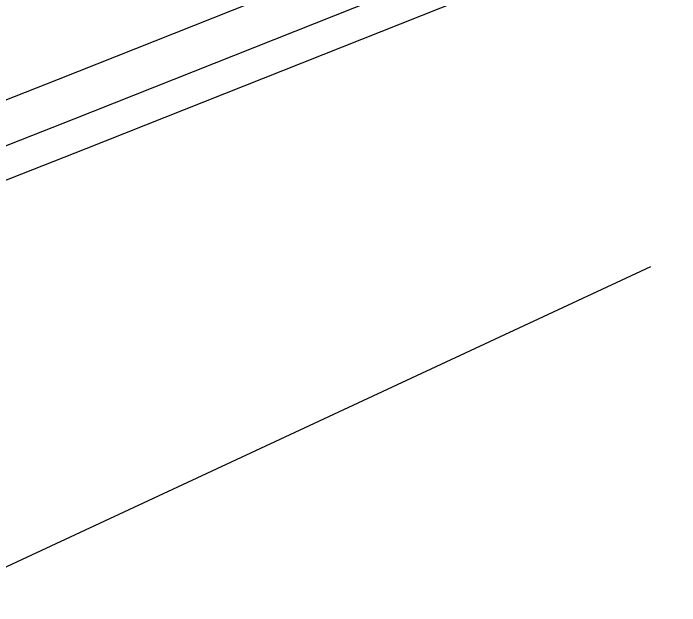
# Model space of a CAD drawing. Extents: x 2498567 to 2501210, y 7092229 to 7094464.
# Drawn here: x 2499662.05 to 2499668.31, y 7092929.86 to 7092935.42 of the extents above; entities that cross this region are included whole.
import ezdxf

# ---------------------------------------------------------------- set-up
doc = ezdxf.new("R2010")
doc.units = 0
doc.header["$MEASUREMENT"] = 0
doc.linetypes.add('HIDDEN', pattern=[0.375, 0.25, -0.125])
doc.layers.add('18', color=7, linetype='Continuous', lineweight=0)
doc.layers.add('2', color=7, linetype='Continuous', lineweight=0)
doc.layers.add('GRID', color=254, linetype='HIDDEN')
doc.styles.add('MONOTXT', font='monotxt.shx')

msp = doc.modelspace()

# ---------------------------------------------------------------- linework, layer by layer
at = {"layer": '2', "color": 7, "linetype": 'Continuous', "lineweight": 0, "flags": 128}
for points in [[(2499696.6988, 7092948.3888), (2499662.4696, 7092934.8009), (2499649.1037, 7092929.5356), (2499655.4826, 7092913.7336), (2499655.5102, 7092912.3054), (2499654.6304, 7092910.8797), (2499653.2044, 7092909.6012), (2499651.6326, 7092909.0484), (2499649.9024, 7092908.4913), (2499648.3208, 7092908.5668), (2499647.2149, 7092908.9914), (2499646.5418, 7092910.2631), (2499640.6509, 7092924.9084), (2499624.6242, 7092918.5832), (2499612.637, 7092914.0717)], [(2499696.8446, 7092948.0164), (2499662.6167, 7092934.429), (2499649.6256, 7092929.3112), (2499655.8811, 7092913.815), (2499655.9124, 7092912.1954), (2499654.9405, 7092910.6204), (2499653.4122, 7092909.2502), (2499651.7602, 7092908.6693), (2499649.9559, 7092908.0883), (2499648.2375, 7092908.1704), (2499646.9315, 7092908.6718), (2499646.1785, 7092910.0945), (2499640.4281, 7092924.3905), (2499624.7681, 7092918.2099), (2499612.7816, 7092913.6987)], [(2499696.954, 7092947.737), (2499662.727, 7092934.15), (2499650.017, 7092929.143), (2499656.18, 7092913.876), (2499656.214, 7092912.113), (2499655.173, 7092910.426), (2499653.568, 7092908.987), (2499651.856, 7092908.385), (2499649.996, 7092907.786), (2499648.175, 7092907.873), (2499646.719, 7092908.432), (2499645.906, 7092909.968), (2499640.261, 7092924.002), (2499624.876, 7092917.93), (2499612.89, 7092913.419)]]:
    msp.add_lwpolyline(points, dxfattribs=at)
at = {"layer": 'GRID', "color": 252, "linetype": 'HIDDEN', "lineweight": 0, "ltscale": 35}
msp.add_line((2499017.7536, 7092629.832), (2500997.3822, 7093552.8904), dxfattribs=at)

# ---------------------------------------------------------------- texts
at = {"layer": '18', "color": 7, "linetype": 'Continuous', "lineweight": 0, "insert": (2499642.8634, 7092936.9087), "char_height": 4.8, "attachment_point": 1, "rotation": 21.31275, "line_spacing_factor": 0.722892, "style": 'MONOTXT'}
msp.add_mtext('\\FWORKING.shx;Retaining Wall', dxfattribs=at)

doc.saveas('drawing.dxf')
